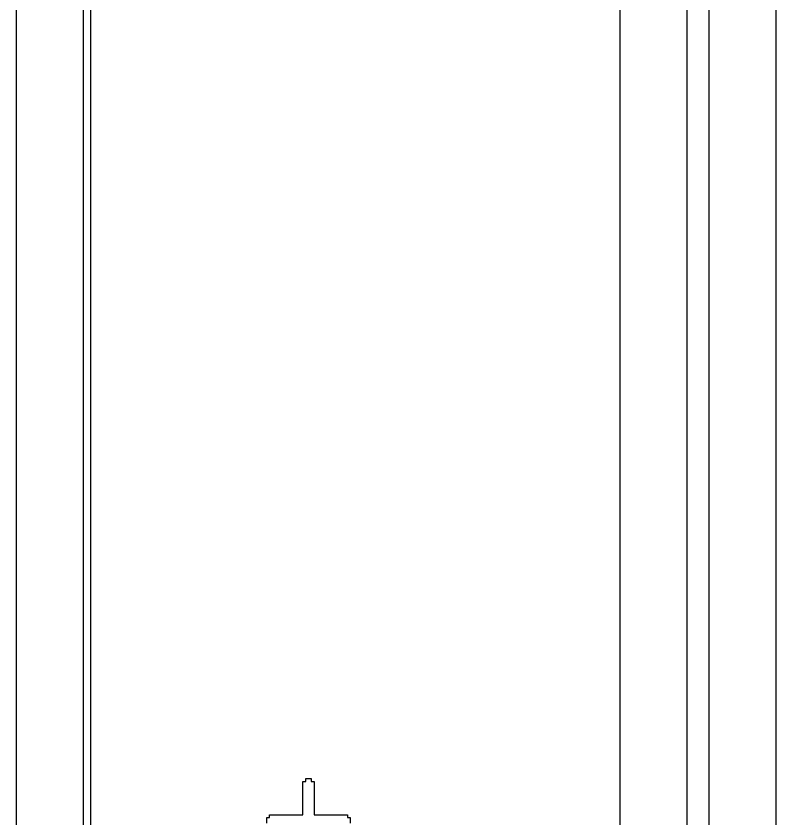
# Model space of a CAD drawing. Extents: x -25 to 122, y -49 to 104.
# Drawn here: x -25.04 to -7.64, y 27.54 to 45.92 of the extents above; entities that cross this region are included whole.
import ezdxf

# ---------------------------------------------------------------- set-up
doc = ezdxf.new("R2010")
doc.units = 0

msp = doc.modelspace()

# ---------------------------------------------------------------- linework, layer by layer
for p, q in [((-11.209, -11.209), (-11.209, 66.235)), ((-9.6805, 64.7065), (-9.6805, -9.6805)), ((-9.17099, -9.17099), (-9.17099, 64.197)), ((-7.64249, 62.6685), (-7.64249, -7.64249)), ((-25.0371, 56.2593), (-25.0371, -1.23334)), ((-23.4969, -1.23666), (-23.4969, 56.2626)), ((-23.3345, 56.2618), (-23.3345, -1.23579)), ((-18.4694, 27.6404), (-18.4694, 28.4046)), ((-18.4694, 28.4046), (-18.4057, 28.4046)), ((-18.4057, 28.4046), (-18.4057, 28.4683)), ((-18.4057, 28.4683), (-18.2783, 28.4683)), ((-18.2783, 28.4683), (-18.2783, 28.4046)), ((-18.2783, 28.4046), (-18.2146, 28.4046)), ((-18.2146, 28.4046), (-18.2146, 27.6404)), ((-19.2973, 27.4493), (-19.2973, 27.5767)), ((-19.2973, 27.5767), (-19.2336, 27.5767)), ((-19.2336, 27.5767), (-19.2336, 27.6404)), ((-19.2336, 27.6404), (-18.4694, 27.6404)), ((-18.2146, 27.6404), (-17.4504, 27.6404)), ((-17.4504, 27.6404), (-17.4504, 27.5767)), ((-17.4504, 27.5767), (-17.3867, 27.5767)), ((-17.3867, 27.5767), (-17.3867, 27.4493))]:
    msp.add_line(p, q)

doc.saveas('drawing.dxf')
